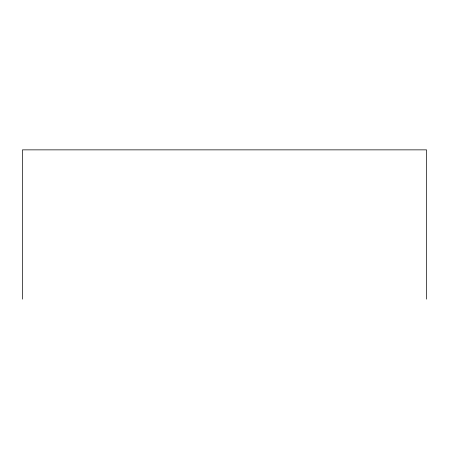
<?xml version="1.0" encoding="UTF-8"?>
<svg xmlns="http://www.w3.org/2000/svg" width="449" height="449" viewBox="0 0 449 449"><rect width="100%" height="100%" fill="white"/><g stroke="black" fill="none" stroke-linecap="round" stroke-linejoin="round"><path stroke-width="0.67" d="M426.55 299.141L426.55 149.859L22.45 149.859L22.45 299.141"/></g></svg>
